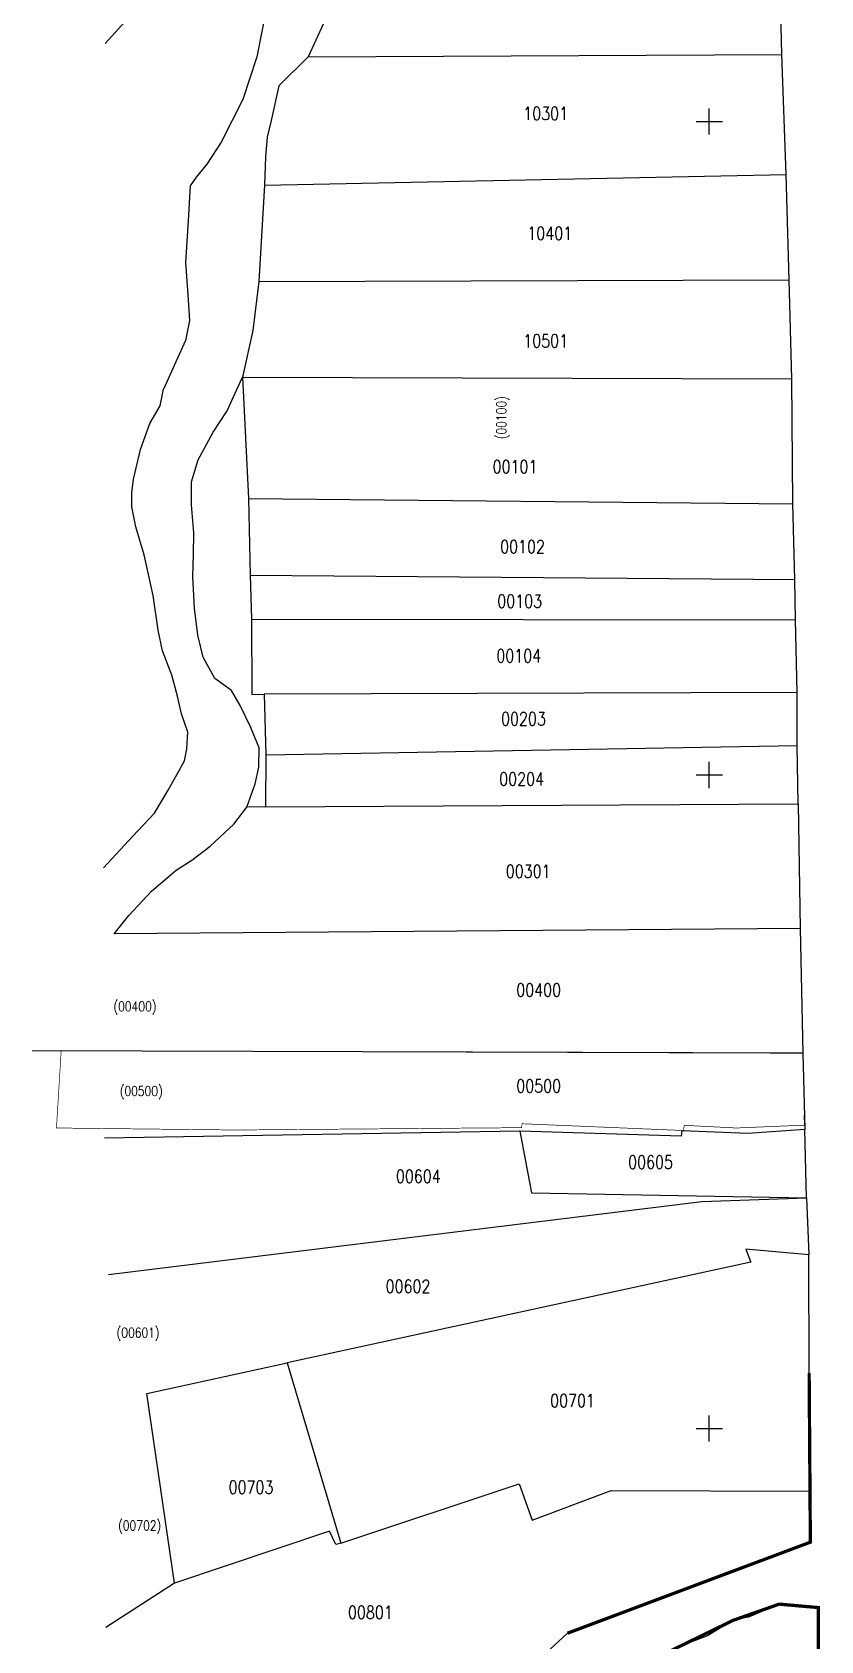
# Model space of a CAD drawing. Header units: metres. Extents: x 619047 to 657292, y 1301217 to 1319844.
# Drawn here: x 648888.2 to 649008.9, y 1318997.8 to 1319243.9 of the extents above; entities that cross this region are included whole.
import ezdxf
from ezdxf.enums import TextEntityAlignment as Align

# ---------------------------------------------------------------- set-up
doc = ezdxf.new("R2010")
doc.units = ezdxf.units.M
for name, color, linetype in [('2', 1, 'Continuous'), ('42', 7, 'Continuous'), ('5', 7, 'Continuous'), ('6', 7, 'Continuous'), ('7', 7, 'Continuous'), ('CVL_CUADCON_LIN', 8, 'Continuous')]:
    doc.layers.add(name, color=color, linetype=linetype)
for name, color, linetype, lineweight in [('Nivel 2', 7, 'Continuous', 0), ('Nivel 5', 7, 'Continuous', 0), ('Nivel 6', 7, 'Continuous', 0)]:
    doc.layers.add(name, color=color, linetype=linetype, lineweight=lineweight)
doc.styles.add('ROMANS', font='ROMANS', dxfattribs={"height": 0.2})

# ---------------------------------------------------------------- blocks, each defined once
blk = doc.blocks.new('COORD')
at = {"layer": '42', "color": 2, "linetype": 'Continuous'}
for p, q in [((-2, 0), (2, 0)), ((0, -2), (0, 2))]:
    blk.add_line(p, q, dxfattribs=at)

msp = doc.modelspace()

# ---------------------------------------------------------------- linework, layer by layer
at = {"layer": '2', "color": 1, "linetype": 'Continuous'}
for p, q in [((649002.9459, 1319240.48266), (649002.6969, 1319251.20266)), ((648932.7879, 1319245.24566), (648930.4459, 1319240.14266)), ((648930.4459, 1319240.14266), (648925.9649, 1319235.68166)), ((648930.4459, 1319240.14266), (649002.9459, 1319240.48266)), ((649003.6189, 1319222.14366), (649002.9459, 1319240.48266)), ((648925.9649, 1319235.68166), (648924.7929, 1319230.38666)), ((648924.7929, 1319230.38666), (648924.2059, 1319227.84066)), ((648924.2059, 1319227.84066), (648923.9279, 1319224.89066)), ((648923.9279, 1319224.89066), (648923.7639, 1319220.51966)), ((648923.7639, 1319220.51966), (649003.6189, 1319222.14366)), ((649004.0689, 1319206.03966), (649003.6189, 1319222.14366)), ((648923.7639, 1319220.51966), (648922.9319, 1319205.77466)), ((648922.9319, 1319205.77466), (648921.9829, 1319198.24566)), ((648922.9319, 1319205.77466), (649004.0689, 1319206.03966)), ((649004.4609, 1319190.84866), (649004.0689, 1319206.03966)), ((648921.9829, 1319198.24566), (648920.4219, 1319191.11766)), ((648920.4219, 1319191.11766), (649004.4609, 1319190.84866)), ((648921.3109, 1319172.54966), (649004.6239, 1319171.74466)), ((648921.3109, 1319172.54966), (648921.5619, 1319160.84566)), ((649004.9269, 1319160.18966), (649004.6239, 1319171.74466)), ((648921.5619, 1319160.84566), (649004.9269, 1319160.18966)), ((648921.5619, 1319160.84566), (648921.7849, 1319154.07266)), ((649005.0509, 1319154.01366), (649004.9269, 1319160.18966)), ((648921.7849, 1319154.07266), (649005.0509, 1319154.01366)), ((648921.7849, 1319154.07266), (648921.8339, 1319142.56666)), ((649005.3049, 1319142.85766), (649005.0509, 1319154.01366)), ((648921.8339, 1319142.56666), (648923.7139, 1319142.62266)), ((649005.3049, 1319142.85766), (648923.7139, 1319142.62266)), ((648923.7139, 1319142.62266), (648923.9769, 1319133.35966)), ((649005.2679, 1319134.78866), (649005.3049, 1319142.85766)), ((648923.9769, 1319133.35966), (648923.9399, 1319125.38966)), ((648923.9769, 1319133.35966), (649005.2679, 1319134.78866)), ((649005.4299, 1319125.82366), (649005.2679, 1319134.78866)), ((648923.9399, 1319125.38966), (648921.0949, 1319125.32966)), ((648923.9399, 1319125.38966), (649005.4299, 1319125.82366)), ((649005.4299, 1319125.82366), (649005.7489, 1319106.74766)), ((649005.7489, 1319106.74766), (648900.7869, 1319105.93366)), ((649005.7489, 1319106.74766), (649006.1699, 1319087.67166)), ((649006.1699, 1319087.67166), (649006.4719, 1319076.01766)), ((649006.4719, 1319076.01766), (648997.7309, 1319075.38966)), ((649006.7289, 1319065.55866), (649006.4719, 1319076.01766)), ((648987.5179, 1319075.00566), (648962.8319, 1319075.76566)), ((648962.8319, 1319075.76566), (648964.6169, 1319066.30866)), ((648987.6229, 1319075.80266), (648987.5179, 1319075.00566)), ((648997.7309, 1319075.38966), (648987.6229, 1319075.80266)), ((648964.6169, 1319066.30866), (649006.7289, 1319065.55866)), ((648990.6729, 1319065.00466), (649006.7289, 1319065.55866)), ((649006.7289, 1319065.55866), (649007.0449, 1319056.84366)), ((649007.0449, 1319056.84366), (648997.4469, 1319057.70666)), ((648997.4469, 1319057.70666), (648998.1999, 1319055.71666)), ((649007.1839, 1319020.68266), (649007.0449, 1319056.84366)), ((648998.1999, 1319055.71666), (648927.2599, 1319040.32766)), ((648905.7999, 1319035.62066), (648927.2599, 1319040.32766)), ((648927.2599, 1319040.32766), (648935.4649, 1319012.71166)), ((648909.9849, 1319006.59666), (648905.7999, 1319035.62066)), ((648935.4649, 1319012.71166), (648962.7369, 1319021.77266)), ((648962.7369, 1319021.77266), (648964.7439, 1319016.25066)), ((648964.7439, 1319016.25066), (648976.8049, 1319020.77566)), ((648976.8049, 1319020.77566), (649007.1839, 1319020.68266)), ((648933.7469, 1319014.54866), (648909.9849, 1319006.59666)), ((648934.7019, 1319012.50966), (648933.7469, 1319014.54866)), ((648935.4649, 1319012.71166), (648934.7019, 1319012.50966))]:
    msp.add_line(p, q, dxfattribs=at)
for points in [[(648899.3749, 1319242.18366), (648907.9869, 1319251.68166), (648915.9319, 1319260.84866), (648924.3019, 1319273.57566), (648925.2009, 1319264.03066), (648925.0209, 1319255.74566), (648924.1269, 1319247.91266), (648922.6219, 1319240.12366), (648920.4449, 1319233.60066), (648917.1509, 1319227.06666), (648914.9449, 1319223.74366), (648913.3369, 1319221.74766), (648912.3839, 1319220.41766), (648912.0769, 1319215.02866), (648911.6769, 1319208.67266), (648912.0259, 1319203.74666), (648912.3159, 1319199.78566), (648911.6829, 1319196.73166), (648910.1879, 1319193.46566), (648909.1429, 1319191.06866), (648908.3459, 1319189.28266)], [(649007.1839, 1319020.68266), (649007.3009, 1319012.86266), (648970.1509, 1318998.93666), (648928.9799, 1318960.93766)], [(649008.7059, 1318920.12366), (649008.5249, 1319002.85566), (649002.5329, 1319003.38266), (648997.8499, 1319001.37366), (648995.5109, 1319000.91766), (648991.5369, 1318998.51266), (648987.3639, 1318996.95366)]]:
    msp.add_lwpolyline(points, dxfattribs=at)
at = {"layer": '6', "color": 30, "linetype": 'Continuous'}
for p, q in [((648920.4219, 1319191.11766), (648921.3109, 1319172.54966)), ((649004.6239, 1319171.74466), (649004.4609, 1319190.84866)), ((649006.1699, 1319087.67166), (648888.2319, 1319088.05966)), ((648962.8319, 1319075.76566), (648899.2879, 1319074.70166)), ((648899.9069, 1319053.81366), (648990.6729, 1319065.00466)), ((648909.9849, 1319006.59666), (648899.5249, 1318999.78866))]:
    msp.add_line(p, q, dxfattribs=at)
for points in [[(648899.1679, 1319116.07066), (648903.6489, 1319120.88566), (648906.9679, 1319124.43366), (648909.0159, 1319127.92766), (648910.4499, 1319130.47266), (648911.5259, 1319132.41966), (648911.8899, 1319134.26366), (648912.0539, 1319136.80466), (648911.1009, 1319139.59066), (648910.4529, 1319142.32766), (648909.6039, 1319145.51266), (648908.1479, 1319149.24266), (648907.5019, 1319152.42866), (648906.7639, 1319157.70566), (648905.3699, 1319163.92666), (648904.0689, 1319168.20566), (648903.4739, 1319171.29166), (648903.4829, 1319173.43366), (648903.7469, 1319175.52666), (648904.7839, 1319180.06266), (648906.2239, 1319184.05266), (648907.8119, 1319186.74766), (648908.3459, 1319189.28266)], [(648900.7869, 1319105.93366), (648903.0349, 1319108.73066), (648906.5069, 1319112.47866), (648910.2809, 1319115.67866), (648912.6759, 1319117.23166), (648915.4799, 1319119.38266), (648919.1019, 1319122.73266), (648921.0949, 1319125.32966), (648922.3309, 1319128.92066), (648922.9009, 1319131.46266), (648922.9659, 1319134.40166), (648921.6589, 1319137.63466), (648920.0489, 1319140.86666), (648918.7379, 1319143.20366), (648916.1559, 1319145.03666), (648914.3919, 1319148.26866), (648913.5949, 1319151.65266), (648913.0549, 1319155.78466), (648912.8229, 1319160.61566), (648912.9399, 1319164.00366), (648912.9549, 1319167.29066), (648912.6189, 1319171.57266), (648912.5849, 1319175.10966), (648913.6159, 1319178.49966), (648915.9219, 1319182.69166), (648918.0699, 1319185.98666), (648918.9939, 1319188.03266), (648920.4219, 1319191.11766)]]:
    msp.add_lwpolyline(points, dxfattribs=at)
at = {"layer": 'CVL_CUADCON_LIN', "color": 6, "ltscale": 0.5}
msp.add_line((649006.45313, 1319076.73783), (649006.41324, 1319078.18069), dxfattribs=at)
at = {"layer": 'CVL_CUADCON_LIN', "color": 6, "ltscale": 0.5, "const_width": 0.1, "flags": 128}
msp.add_lwpolyline([(649006.1699, 1319087.67166), (649006.45486, 1319076.67535), (648995.9439, 1319076.23918), (648988.00442, 1319076.64792), (648987.89062, 1319075.85213), (648963.16241, 1319076.89039), (648963.14395, 1319076.29067), (648919.44543, 1319075.93093), (648891.94716, 1319076.23999), (648892.67051, 1319088.04506)], close=True, dxfattribs=at)
at = {"layer": 'CVL_CUADCON_LIN', "color": 2, "ltscale": 0.5, "flags": 128}
for points, const_width in [([(649006.1699, 1319087.67166), (648892.67051, 1319088.04506)], 0.1), ([(648963.14395, 1319076.29067), (648919.44543, 1319075.93093), (648891.94716, 1319076.23999)], 0.1), ([(648970.1509, 1318998.93666), (649007.3009, 1319012.86266), (649007.1144, 1319038.76316)], 0.5), ([(649008.65192, 1318944.79628), (649008.5249, 1319002.85566), (649002.5329, 1319003.38266), (648995.5109, 1319000.91766), (648964.9609, 1318986.01766)], 0.5)]:
    msp.add_lwpolyline(points, dxfattribs=dict(at, const_width=const_width))
at = {"layer": 'CVL_CUADCON_LIN', "color": 3, "ltscale": 0.5, "const_width": 0.1, "flags": 128}
msp.add_lwpolyline([(649006.1699, 1319087.67166), (649006.45486, 1319076.67535)], dxfattribs=at)
at = {"layer": 'CVL_CUADCON_LIN', "color": 6, "ltscale": 0.5, "const_width": 0.1, "flags": 128}
msp.add_lwpolyline([(648987.89062, 1319075.85213), (648963.16241, 1319076.89039), (648963.14395, 1319076.29067)], dxfattribs=at)
at = {"layer": 'CVL_CUADCON_LIN', "color": 6, "ltscale": 0.5}
msp.add_solid([(649006.59732, 1319078.03572), (649006.59898, 1319077.97575), (649006.41821, 1319078.00076)], dxfattribs=at)
at = {"layer": 'Nivel 2', "color": 1, "linetype": 'Continuous', "lineweight": -3}
for p, q in [((649002.9459, 1319240.48266), (649002.6969, 1319251.20266)), ((648932.7879, 1319245.24566), (648930.4459, 1319240.14266)), ((648930.4459, 1319240.14266), (648925.9649, 1319235.68166)), ((648930.4459, 1319240.14266), (649002.9459, 1319240.48266)), ((649003.6189, 1319222.14366), (649002.9459, 1319240.48266)), ((648925.9649, 1319235.68166), (648924.7929, 1319230.38666)), ((648924.7929, 1319230.38666), (648924.2059, 1319227.84066)), ((648924.2059, 1319227.84066), (648923.9279, 1319224.89066)), ((648923.9279, 1319224.89066), (648923.7639, 1319220.51966)), ((648923.7639, 1319220.51966), (649003.6189, 1319222.14366)), ((649004.0689, 1319206.03966), (649003.6189, 1319222.14366)), ((648923.7639, 1319220.51966), (648922.9319, 1319205.77466)), ((648922.9319, 1319205.77466), (648921.9829, 1319198.24566)), ((648922.9319, 1319205.77466), (649004.0689, 1319206.03966)), ((649004.4609, 1319190.84866), (649004.0689, 1319206.03966)), ((648921.9829, 1319198.24566), (648920.4219, 1319191.11766)), ((648920.4219, 1319191.11766), (649004.4609, 1319190.84866)), ((648921.3109, 1319172.54966), (648921.5619, 1319160.84566)), ((648921.3109, 1319172.54966), (649004.6239, 1319171.74466)), ((648921.3109, 1319172.54966), (648921.5619, 1319160.84566)), ((648921.3109, 1319172.54966), (649004.6239, 1319171.74466)), ((649004.9269, 1319160.18966), (649004.6239, 1319171.74466)), ((649004.9269, 1319160.18966), (649004.6239, 1319171.74466)), ((648921.5619, 1319160.84566), (648921.7849, 1319154.07266)), ((648921.5619, 1319160.84566), (649004.9269, 1319160.18966)), ((648921.5619, 1319160.84566), (648921.7849, 1319154.07266)), ((648921.5619, 1319160.84566), (649004.9269, 1319160.18966)), ((649005.0509, 1319154.01366), (649004.9269, 1319160.18966)), ((649005.0509, 1319154.01366), (649004.9269, 1319160.18966)), ((648921.7849, 1319154.07266), (648921.8339, 1319142.56666)), ((648921.7849, 1319154.07266), (649005.0509, 1319154.01366)), ((648921.7849, 1319154.07266), (648921.8339, 1319142.56666)), ((648921.7849, 1319154.07266), (649005.0509, 1319154.01366)), ((649005.3049, 1319142.85766), (649005.0509, 1319154.01366)), ((649005.3049, 1319142.85766), (649005.0509, 1319154.01366)), ((648921.8339, 1319142.56666), (648923.7139, 1319142.62266)), ((648921.8339, 1319142.56666), (648923.7139, 1319142.62266)), ((649005.3049, 1319142.85766), (648923.7139, 1319142.62266)), ((649005.3049, 1319142.85766), (648923.7139, 1319142.62266)), ((648923.7139, 1319142.62266), (648923.9769, 1319133.35966)), ((648923.7139, 1319142.62266), (648923.9769, 1319133.35966)), ((649005.2679, 1319134.78866), (649005.3049, 1319142.85766)), ((649005.2679, 1319134.78866), (649005.3049, 1319142.85766)), ((648923.9769, 1319133.35966), (648923.9399, 1319125.38966)), ((648923.9769, 1319133.35966), (648923.9399, 1319125.38966)), ((648923.9769, 1319133.35966), (649005.2679, 1319134.78866)), ((648923.9769, 1319133.35966), (649005.2679, 1319134.78866)), ((649005.4299, 1319125.82366), (649005.2679, 1319134.78866)), ((649005.4299, 1319125.82366), (649005.2679, 1319134.78866)), ((648923.9399, 1319125.38966), (648921.0949, 1319125.32966)), ((648923.9399, 1319125.38966), (648921.0949, 1319125.32966)), ((648923.9399, 1319125.38966), (649005.4299, 1319125.82366)), ((648923.9399, 1319125.38966), (649005.4299, 1319125.82366)), ((649005.4299, 1319125.82366), (649005.7489, 1319106.74766)), ((649005.4299, 1319125.82366), (649005.7489, 1319106.74766)), ((649005.7489, 1319106.74766), (648900.7869, 1319105.93366)), ((649005.7489, 1319106.74766), (648900.7869, 1319105.93366)), ((649005.7489, 1319106.74766), (649006.1699, 1319087.67166)), ((649005.7489, 1319106.74766), (649006.1699, 1319087.67166)), ((649006.1699, 1319087.67166), (649006.4719, 1319076.01766)), ((649006.1699, 1319087.67166), (649006.4719, 1319076.01766)), ((649006.4719, 1319076.01766), (648997.7309, 1319075.38966)), ((649006.4719, 1319076.01766), (648997.7309, 1319075.38966)), ((649006.7289, 1319065.55866), (649006.4719, 1319076.01766)), ((649006.7289, 1319065.55866), (649006.4719, 1319076.01766)), ((648962.8319, 1319075.76566), (648964.6169, 1319066.30866)), ((648987.5179, 1319075.00566), (648962.8319, 1319075.76566)), ((648962.8319, 1319075.76566), (648964.6169, 1319066.30866)), ((648987.5179, 1319075.00566), (648962.8319, 1319075.76566)), ((648987.6229, 1319075.80266), (648987.5179, 1319075.00566)), ((648987.6229, 1319075.80266), (648987.5179, 1319075.00566)), ((648997.7309, 1319075.38966), (648987.6229, 1319075.80266)), ((648997.7309, 1319075.38966), (648987.6229, 1319075.80266)), ((648964.6169, 1319066.30866), (649006.7289, 1319065.55866)), ((648964.6169, 1319066.30866), (649006.7289, 1319065.55866)), ((648990.6729, 1319065.00466), (649006.7289, 1319065.55866)), ((648990.6729, 1319065.00466), (649006.7289, 1319065.55866)), ((649006.7289, 1319065.55866), (649007.0449, 1319056.84366)), ((649006.7289, 1319065.55866), (649007.0449, 1319056.84366)), ((648997.4469, 1319057.70666), (648998.1999, 1319055.71666)), ((649007.0449, 1319056.84366), (648997.4469, 1319057.70666)), ((648997.4469, 1319057.70666), (648998.1999, 1319055.71666)), ((649007.0449, 1319056.84366), (648997.4469, 1319057.70666)), ((649007.1839, 1319020.68266), (649007.0449, 1319056.84366)), ((649007.1839, 1319020.68266), (649007.0449, 1319056.84366)), ((648998.1999, 1319055.71666), (648927.2599, 1319040.32766)), ((648998.1999, 1319055.71666), (648927.2599, 1319040.32766)), ((648905.7999, 1319035.62066), (648927.2599, 1319040.32766)), ((648905.7999, 1319035.62066), (648927.2599, 1319040.32766)), ((648927.2599, 1319040.32766), (648935.4649, 1319012.71166)), ((648927.2599, 1319040.32766), (648935.4649, 1319012.71166)), ((648909.9849, 1319006.59666), (648905.7999, 1319035.62066)), ((648909.9849, 1319006.59666), (648905.7999, 1319035.62066)), ((648935.4649, 1319012.71166), (648962.7369, 1319021.77266)), ((648935.4649, 1319012.71166), (648962.7369, 1319021.77266)), ((648962.7369, 1319021.77266), (648964.7439, 1319016.25066)), ((648962.7369, 1319021.77266), (648964.7439, 1319016.25066)), ((648964.7439, 1319016.25066), (648976.8049, 1319020.77566)), ((648964.7439, 1319016.25066), (648976.8049, 1319020.77566)), ((648976.8049, 1319020.77566), (649007.1839, 1319020.68266)), ((648976.8049, 1319020.77566), (649007.1839, 1319020.68266)), ((648933.7469, 1319014.54866), (648909.9849, 1319006.59666)), ((648933.7469, 1319014.54866), (648909.9849, 1319006.59666)), ((648934.7019, 1319012.50966), (648933.7469, 1319014.54866)), ((648934.7019, 1319012.50966), (648933.7469, 1319014.54866)), ((648935.4649, 1319012.71166), (648934.7019, 1319012.50966)), ((648935.4649, 1319012.71166), (648934.7019, 1319012.50966))]:
    msp.add_line(p, q, dxfattribs=at)
at = {"layer": 'Nivel 2', "color": 1, "linetype": 'Continuous', "lineweight": -3, "flags": 128}
for points in [[(648899.3749, 1319242.18366), (648907.9869, 1319251.68166), (648915.9319, 1319260.84866), (648924.3019, 1319273.57566), (648925.2009, 1319264.03066), (648925.0209, 1319255.74566), (648924.1269, 1319247.91266), (648922.6219, 1319240.12366), (648920.4449, 1319233.60066), (648917.1509, 1319227.06666), (648914.9449, 1319223.74366), (648913.3369, 1319221.74766), (648912.3839, 1319220.41766), (648912.0769, 1319215.02866), (648911.6769, 1319208.67266), (648912.0259, 1319203.74666), (648912.3159, 1319199.78566), (648911.6829, 1319196.73166), (648910.1879, 1319193.46566), (648909.1429, 1319191.06866), (648908.3459, 1319189.28266)], [(649007.1839, 1319020.68266), (649007.3009, 1319012.86266), (648970.1509, 1318998.93666), (648928.9799, 1318960.93766)], [(649007.1839, 1319020.68266), (649007.3009, 1319012.86266), (648970.1509, 1318998.93666), (648928.9799, 1318960.93766)], [(649008.7059, 1318920.12366), (649008.5249, 1319002.85566), (649002.5329, 1319003.38266), (648997.8499, 1319001.37366), (648995.5109, 1319000.91766), (648991.5369, 1318998.51266), (648987.3639, 1318996.95366)], [(649008.7059, 1318920.12366), (649008.5249, 1319002.85566), (649002.5329, 1319003.38266), (648997.8499, 1319001.37366), (648995.5109, 1319000.91766), (648991.5369, 1318998.51266), (648987.3639, 1318996.95366)]]:
    msp.add_lwpolyline(points, dxfattribs=at)
at = {"layer": 'Nivel 6', "color": 30, "linetype": 'Continuous', "lineweight": -3}
for p, q in [((648920.4219, 1319191.11766), (648921.3109, 1319172.54966)), ((648920.4219, 1319191.11766), (648921.3109, 1319172.54966)), ((649004.6239, 1319171.74466), (649004.4609, 1319190.84866)), ((649004.6239, 1319171.74466), (649004.4609, 1319190.84866)), ((649006.1699, 1319087.67166), (648888.2319, 1319088.05966)), ((649006.1699, 1319087.67166), (648888.2319, 1319088.05966)), ((648962.8319, 1319075.76566), (648899.2879, 1319074.70166)), ((648962.8319, 1319075.76566), (648899.2879, 1319074.70166)), ((648899.9069, 1319053.81366), (648990.6729, 1319065.00466)), ((648899.9069, 1319053.81366), (648990.6729, 1319065.00466)), ((648909.9849, 1319006.59666), (648899.5249, 1318999.78866)), ((648909.9849, 1319006.59666), (648899.5249, 1318999.78866))]:
    msp.add_line(p, q, dxfattribs=at)
at = {"layer": 'Nivel 6', "color": 30, "linetype": 'Continuous', "lineweight": -3, "flags": 128}
for points in [[(648899.1679, 1319116.07066), (648903.6489, 1319120.88566), (648906.9679, 1319124.43366), (648909.0159, 1319127.92766), (648910.4499, 1319130.47266), (648911.5259, 1319132.41966), (648911.8899, 1319134.26366), (648912.0539, 1319136.80466), (648911.1009, 1319139.59066), (648910.4529, 1319142.32766), (648909.6039, 1319145.51266), (648908.1479, 1319149.24266), (648907.5019, 1319152.42866), (648906.7639, 1319157.70566), (648905.3699, 1319163.92666), (648904.0689, 1319168.20566), (648903.4739, 1319171.29166), (648903.4829, 1319173.43366), (648903.7469, 1319175.52666), (648904.7839, 1319180.06266), (648906.2239, 1319184.05266), (648907.8119, 1319186.74766), (648908.3459, 1319189.28266)], [(648899.1679, 1319116.07066), (648903.6489, 1319120.88566), (648906.9679, 1319124.43366), (648909.0159, 1319127.92766), (648910.4499, 1319130.47266), (648911.5259, 1319132.41966), (648911.8899, 1319134.26366), (648912.0539, 1319136.80466), (648911.1009, 1319139.59066), (648910.4529, 1319142.32766), (648909.6039, 1319145.51266), (648908.1479, 1319149.24266), (648907.5019, 1319152.42866), (648906.7639, 1319157.70566), (648905.3699, 1319163.92666), (648904.0689, 1319168.20566), (648903.4739, 1319171.29166), (648903.4829, 1319173.43366), (648903.7469, 1319175.52666), (648904.7839, 1319180.06266), (648906.2239, 1319184.05266), (648907.8119, 1319186.74766), (648908.3459, 1319189.28266)], [(648900.7869, 1319105.93366), (648903.0349, 1319108.73066), (648906.5069, 1319112.47866), (648910.2809, 1319115.67866), (648912.6759, 1319117.23166), (648915.4799, 1319119.38266), (648919.1019, 1319122.73266), (648921.0949, 1319125.32966), (648922.3309, 1319128.92066), (648922.9009, 1319131.46266), (648922.9659, 1319134.40166), (648921.6589, 1319137.63466), (648920.0489, 1319140.86666), (648918.7379, 1319143.20366), (648916.1559, 1319145.03666), (648914.3919, 1319148.26866), (648913.5949, 1319151.65266), (648913.0549, 1319155.78466), (648912.8229, 1319160.61566), (648912.9399, 1319164.00366), (648912.9549, 1319167.29066), (648912.6189, 1319171.57266), (648912.5849, 1319175.10966), (648913.6159, 1319178.49966), (648915.9219, 1319182.69166), (648918.0699, 1319185.98666), (648918.9939, 1319188.03266), (648920.4219, 1319191.11766)], [(648900.7869, 1319105.93366), (648903.0349, 1319108.73066), (648906.5069, 1319112.47866), (648910.2809, 1319115.67866), (648912.6759, 1319117.23166), (648915.4799, 1319119.38266), (648919.1019, 1319122.73266), (648921.0949, 1319125.32966), (648922.3309, 1319128.92066), (648922.9009, 1319131.46266), (648922.9659, 1319134.40166), (648921.6589, 1319137.63466), (648920.0489, 1319140.86666), (648918.7379, 1319143.20366), (648916.1559, 1319145.03666), (648914.3919, 1319148.26866), (648913.5949, 1319151.65266), (648913.0549, 1319155.78466), (648912.8229, 1319160.61566), (648912.9399, 1319164.00366), (648912.9549, 1319167.29066), (648912.6189, 1319171.57266), (648912.5849, 1319175.10966), (648913.6159, 1319178.49966), (648915.9219, 1319182.69166), (648918.0699, 1319185.98666), (648918.9939, 1319188.03266), (648920.4219, 1319191.11766)]]:
    msp.add_lwpolyline(points, dxfattribs=at)

# ---------------------------------------------------------------- block references
at = {"layer": '5', "color": 2, "linetype": 'Continuous'}
for p in [(648991.8349, 1319230.25866), (648991.8349, 1319130.25866), (648991.8349, 1319030.25866)]:
    msp.add_blockref('COORD', p, dxfattribs=at)
at = {"layer": 'Nivel 5', "color": 2, "linetype": 'Continuous', "lineweight": -3}
for p in [(648991.8349, 1319230.25866), (648991.8349, 1319130.25866), (648991.8349, 1319130.25866), (648991.8349, 1319030.25866), (648991.8349, 1319030.25866)]:
    msp.add_blockref('COORD', p, dxfattribs=at)

# ---------------------------------------------------------------- texts
at = {"layer": '7', "color": 7, "linetype": 'Continuous', "style": 'ROMANS', "width": 0.8}
for s, height, p in [('10301', 2, (648966.8009, 1319231.48466)), ('10401', 2, (648967.4259, 1319213.14166)), ('10501', 2, (648966.8009, 1319196.67566)), ('00101', 2, (648962.1099, 1319177.42866)), ('00102', 2, (648963.2599, 1319165.19066)), ('00103', 2, (648962.8279, 1319156.84066)), ('00104', 2, (648962.6839, 1319148.49166)), ('00203', 2, (648963.4039, 1319138.84566)), ('00204', 2, (648963.1159, 1319129.63166)), ('00301', 2, (648964.1239, 1319115.52366)), ('00400', 2, (648965.7289, 1319097.35966)), ('(00400)', 1.5, (648903.9589, 1319094.73866)), ('00500', 2, (648965.7289, 1319082.67466)), ('(00500)', 1.5, (648904.9179, 1319081.78066)), ('00605', 2, (648982.8479, 1319071.01366)), ('00604', 2, (648947.3169, 1319068.85466)), ('00602', 2, (648945.7349, 1319052.01066)), ('(00601)', 1.5, (648904.4389, 1319044.82566)), ('00701', 2, (648970.9089, 1319034.51466)), ('00703', 2, (648921.7139, 1319021.27066)), ('(00702)', 1.5, (648904.6779, 1319015.30966)), ('00801', 2, (648939.9819, 1319002.12266))]:
    msp.add_text(s, height=height, dxfattribs=at).set_placement(p, align=Align.MIDDLE)
msp.add_text('(00100)', height=1.5, rotation=90, dxfattribs=at).set_placement((648960.1349, 1319184.92266), align=Align.MIDDLE)

doc.saveas('drawing.dxf')
